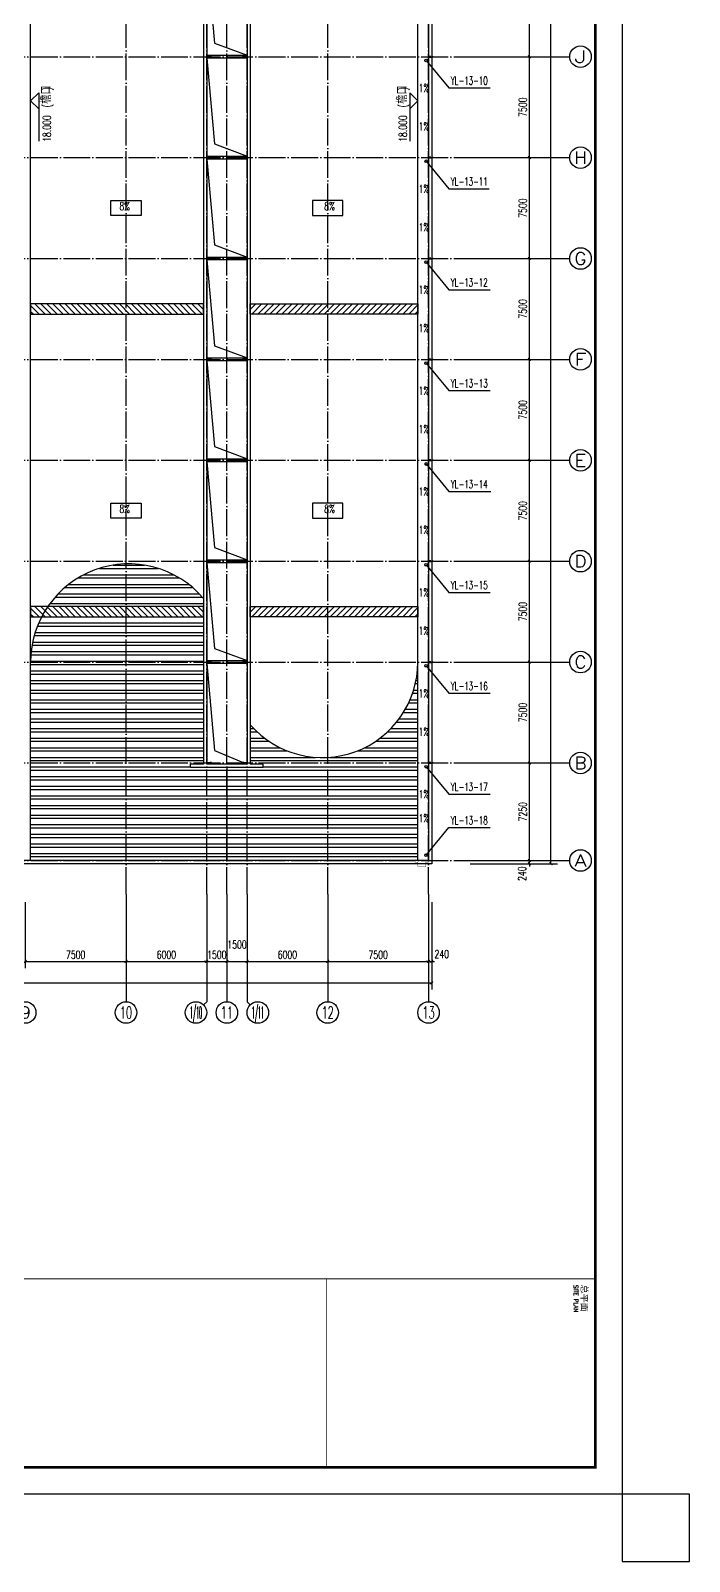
# Model space of a CAD drawing. Extents: x 14204718 to 16986381, y -1556765 to -15898.
# Drawn here: x 14924715 to 14973716, y -914194 to -800403 of the extents above; entities that cross this region are included whole.
import ezdxf
from ezdxf.enums import TextEntityAlignment as Align

# ---------------------------------------------------------------- set-up
doc = ezdxf.new("R2010")
doc.units = 0
doc.header["$LTSCALE"] = 1000
doc.header["$MEASUREMENT"] = 0
doc.linetypes.add('DASH', pattern=[0.35, 0.25, -0.1])
doc.linetypes.add('DOTE', pattern=[2.42, 2, -0.2, 0.02, -0.2])
for name, color, linetype in [('AXIS', 3, 'Continuous'), ('AXIS_TEXT', 7, 'Continuous'), ('COLUMN', 2, 'Continuous'), ('DIM_SYMB', 3, 'Continuous'), ('DIM_雨水', 3, 'Continuous'), ('DOTE', 8, 'DOTE'), ('PUB_DIM', 3, 'Continuous'), ('PUB_TEXT', 7, 'Continuous'), ('TK', 4, 'Continuous'), ('TWT_TEXT', 7, 'Continuous'), ('VPIPE-雨水', 4, 'Continuous'), ('WALL-PARAPET', 6, 'Continuous'), ('填充', 251, 'Continuous'), ('采光带', 4, 'Continuous')]:
    doc.layers.add(name, color=color, linetype=linetype)
doc.styles.add('_TCH_AXIS', font='COMPLEX', dxfattribs={"bigfont": 'GBCBIG'})
doc.styles.add('_TCH_DIM', font='SIMPLEX', dxfattribs={"bigfont": 'GBCBIG'})
doc.styles.add('_TCH_DIM_T3', font='SIMPLEX', dxfattribs={"width": 0.705882, "bigfont": 'GBCBIG'})
doc.styles.add('_TWT_SERIAL', font='COMPLEX', dxfattribs={"width": 0.8, "height": 3, "bigfont": 'HZTXT'})
doc.styles.add('COMPLEX', font='COMPLEX')
doc.styles.add('ROMANS', font='romans', dxfattribs={"width": 0.65, "height": 231.275})
doc.styles.add('图签宋体', font='', dxfattribs={"height": 300})
doc.styles.get('图签宋体').set_extended_font_data('NSimSun')
doc.dimstyles.new('_TCH_ARCH&&200', dxfattribs={"dimtxt": 595, "dimasz": 200, "dimexe": 500, "dimexo": 600, "dimgap": 200, "dimtad": 1, "dimdec": 0, "dimzin": 0, "dimdsep": 46, "dimtxsty": '_TCH_DIM_T3', "dimblk": 'ARCHTICK', "dimcen": 0.09, "dimclrt": 7, "dimazin": 2, "dimtfac": 1, "dimtdec": 0, "dimtix": 1, "dimtmove": 2, "dimatfit": 3, "dimfxl": 0, "dimtolj": 1, "dimtzin": 0, "dimarcsym": 0})

# ---------------------------------------------------------------- blocks, each defined once
blk = doc.blocks.new('A$C0FCD69EC')
at = {"layer": 'COLUMN'}
blk.add_hatch(color=256, dxfattribs=at).paths.add_polyline_path([(300, 180), (294, 180), (294, 94), (6, 94), (6, 180), (0, 180), (0, 0), (6, 0), (6, 86), (294, 86), (294, 0), (300, 0)])
blk.add_lwpolyline([(300, 0), (294, 0), (294, 86), (6, 86), (6, 0), (0, 0), (0, 180), (6, 180), (6, 94), (294, 94), (294, 180), (300, 180)], close=True, dxfattribs=at)
blk = doc.blocks.new('A$C22C4548D')
blk.add_line((0, 10), (300, 10))
blk.add_lwpolyline([(30, 20), (270, 20), (270, 0), (30, 0)], close=True)
blk = doc.blocks.new('GeYuanFrame_34788338', base_point=(20.09, 4.53))
at = {"layer": 'TK'}
blk.add_lwpolyline([(20.09, 4.53), (20.09, 598.53), (1071.09, 598.53), (1071.09, 4.53)], close=True, dxfattribs=at)
at = {"layer": 'TK', "const_width": 1}
blk.add_lwpolyline([(45.09, 588.53), (1061.09, 588.53), (1061.09, 14.53), (45.09, 14.53)], close=True, dxfattribs=at)
at = {"layer": 'TK'}
for points, const_width in [([(991.09, 588.53), (991.09, 14.53)], 0.4), ([(991.09, 488.5), (1061.09, 488.5)], 0.35)]:
    blk.add_lwpolyline(points, dxfattribs=dict(at, const_width=const_width))
at = {"layer": 'TK', "style": '图签宋体'}
blk.add_text('总平面', height=2.4, dxfattribs=at).set_placement((993.23, 583.28))
at = {"layer": 'TK', "style": 'ROMANS', "width": 0.76}
blk.add_text('SITE PLAN', height=1.697, dxfattribs=at).set_placement((993.35, 580.49))
blk = doc.blocks.new('_AXISO')
blk.add_circle((0, 0), 0.5)
at = {"layer": 'AXIS_TEXT', "style": 'COMPLEX', "width": 1.041667}
blk.add_attdef('A', text='', height=0.56, dxfattribs=at).set_placement((-0.25, -0.28), (0.25, -0.28), align=Align.FIT)
blk = doc.blocks.new('_ArchTick')
at = {"color": 0, "linetype": 'ByBlock', "const_width": 0.4}
blk.add_lwpolyline([(-0.5, -0.5), (0.5, 0.5)], dxfattribs=at)
blk = doc.blocks.new('*D269')
at = {"layer": 'AXIS', "color": 0, "lineweight": -2}
for p, q in [((14864076, -865194), (14864076, -871694)), ((14954556, -865194), (14954556, -871694)), ((14864076, -871194), (14954556, -871194))]:
    blk.add_line(p, q, dxfattribs=at)
at = {"layer": 'Defpoints', "color": 0}
for p in [(14864076, -864594), (14954556, -864594), (14954556, -871194)]:
    blk.add_point(p, dxfattribs=at)
at = {"layer": 'AXIS', "color": 0, "lineweight": -2, "xscale": 200, "yscale": 200, "zscale": 200, "rotation": 180}
blk.add_blockref('_ArchTick', (14864076, -871194), dxfattribs=at)
at = {"layer": 'AXIS', "color": 0, "lineweight": -2, "xscale": 200, "yscale": 200, "zscale": 200}
blk.add_blockref('_ArchTick', (14954556, -871194), dxfattribs=at)
at = {"layer": 'AXIS', "color": 7, "insert": (14909316, -870697), "char_height": 595, "attachment_point": 5, "style": '_TCH_DIM_T3'}
blk.add_mtext('\\A1;90480', dxfattribs=at)
blk = doc.blocks.new('*D283')
at = {"layer": 'AXIS', "color": 0, "lineweight": -2}
for p, q in [((14924316, -865194), (14924316, -870094)), ((14931816, -865194), (14931816, -870094)), ((14924316, -869594), (14931816, -869594))]:
    blk.add_line(p, q, dxfattribs=at)
at = {"layer": 'Defpoints', "color": 0}
for p in [(14924316, -864594), (14931816, -864594), (14931816, -869594)]:
    blk.add_point(p, dxfattribs=at)
at = {"layer": 'AXIS', "color": 0, "lineweight": -2, "xscale": 200, "yscale": 200, "zscale": 200, "rotation": 180}
blk.add_blockref('_ArchTick', (14924316, -869594), dxfattribs=at)
at = {"layer": 'AXIS', "color": 0, "lineweight": -2, "xscale": 200, "yscale": 200, "zscale": 200}
blk.add_blockref('_ArchTick', (14931816, -869594), dxfattribs=at)
at = {"layer": 'AXIS', "color": 7, "insert": (14928066, -869097), "char_height": 595, "attachment_point": 5, "style": '_TCH_DIM_T3'}
blk.add_mtext('\\A1;7500', dxfattribs=at)
blk = doc.blocks.new('*D284')
at = {"layer": 'AXIS', "color": 0, "lineweight": -2}
for p, q in [((14931816, -865194), (14931816, -870094)), ((14937816, -865194), (14937816, -870094)), ((14931816, -869594), (14937816, -869594))]:
    blk.add_line(p, q, dxfattribs=at)
at = {"layer": 'Defpoints', "color": 0}
for p in [(14931816, -864594), (14937816, -864594), (14937816, -869594)]:
    blk.add_point(p, dxfattribs=at)
at = {"layer": 'AXIS', "color": 0, "lineweight": -2, "xscale": 200, "yscale": 200, "zscale": 200, "rotation": 180}
blk.add_blockref('_ArchTick', (14931816, -869594), dxfattribs=at)
at = {"layer": 'AXIS', "color": 0, "lineweight": -2, "xscale": 200, "yscale": 200, "zscale": 200}
blk.add_blockref('_ArchTick', (14937816, -869594), dxfattribs=at)
at = {"layer": 'AXIS', "color": 7, "insert": (14934816, -869097), "char_height": 595, "attachment_point": 5, "style": '_TCH_DIM_T3'}
blk.add_mtext('\\A1;6000', dxfattribs=at)
blk = doc.blocks.new('*D285')
at = {"layer": 'AXIS', "color": 0, "lineweight": -2}
for p, q in [((14937816, -865194), (14937816, -870094)), ((14939316, -865194), (14939316, -870094)), ((14937816, -869594), (14937616, -869594)), ((14937816, -869594), (14939316, -869594)), ((14939316, -869594), (14939516, -869594))]:
    blk.add_line(p, q, dxfattribs=at)
at = {"layer": 'Defpoints', "color": 0}
for p in [(14937816, -864594), (14939316, -864594), (14939316, -869594)]:
    blk.add_point(p, dxfattribs=at)
at = {"layer": 'AXIS', "color": 0, "lineweight": -2, "xscale": 200, "yscale": 200, "zscale": 200}
blk.add_blockref('_ArchTick', (14937816, -869594), dxfattribs=at)
at = {"layer": 'AXIS', "color": 0, "lineweight": -2, "xscale": 200, "yscale": 200, "zscale": 200, "rotation": 180}
blk.add_blockref('_ArchTick', (14939316, -869594), dxfattribs=at)
at = {"layer": 'AXIS', "color": 7, "insert": (14938566, -869097), "char_height": 595, "attachment_point": 5, "style": '_TCH_DIM_T3'}
blk.add_mtext('\\A1;1500', dxfattribs=at)
blk = doc.blocks.new('*D286')
at = {"layer": 'AXIS', "color": 0, "lineweight": -2}
for p, q in [((14939316, -865194), (14939316, -870094)), ((14940816, -865194), (14940816, -870094)), ((14939316, -869594), (14940816, -869594))]:
    blk.add_line(p, q, dxfattribs=at)
at = {"layer": 'Defpoints', "color": 0}
for p in [(14939316, -864594), (14940816, -864594), (14940816, -869594)]:
    blk.add_point(p, dxfattribs=at)
at = {"layer": 'AXIS', "color": 0, "lineweight": -2, "xscale": 200, "yscale": 200, "zscale": 200, "rotation": 180}
blk.add_blockref('_ArchTick', (14939316, -869594), dxfattribs=at)
at = {"layer": 'AXIS', "color": 0, "lineweight": -2, "xscale": 200, "yscale": 200, "zscale": 200}
blk.add_blockref('_ArchTick', (14940816, -869594), dxfattribs=at)
at = {"layer": 'AXIS', "color": 7, "insert": (14940066, -868344), "char_height": 595, "attachment_point": 5, "style": '_TCH_DIM_T3'}
blk.add_mtext('\\A1;1500', dxfattribs=at)
blk = doc.blocks.new('*D287')
at = {"layer": 'AXIS', "color": 0, "lineweight": -2}
for p, q in [((14940816, -865194), (14940816, -870094)), ((14946816, -865194), (14946816, -870094)), ((14940816, -869594), (14946816, -869594))]:
    blk.add_line(p, q, dxfattribs=at)
at = {"layer": 'Defpoints', "color": 0}
for p in [(14940816, -864594), (14946816, -864594), (14946816, -869594)]:
    blk.add_point(p, dxfattribs=at)
at = {"layer": 'AXIS', "color": 0, "lineweight": -2, "xscale": 200, "yscale": 200, "zscale": 200, "rotation": 180}
blk.add_blockref('_ArchTick', (14940816, -869594), dxfattribs=at)
at = {"layer": 'AXIS', "color": 0, "lineweight": -2, "xscale": 200, "yscale": 200, "zscale": 200}
blk.add_blockref('_ArchTick', (14946816, -869594), dxfattribs=at)
at = {"layer": 'AXIS', "color": 7, "insert": (14943816, -869097), "char_height": 595, "attachment_point": 5, "style": '_TCH_DIM_T3'}
blk.add_mtext('\\A1;6000', dxfattribs=at)
blk = doc.blocks.new('*D288')
at = {"layer": 'AXIS', "color": 0, "lineweight": -2}
for p, q in [((14946816, -865194), (14946816, -870094)), ((14954316, -865194), (14954316, -870094)), ((14946816, -869594), (14954316, -869594))]:
    blk.add_line(p, q, dxfattribs=at)
at = {"layer": 'Defpoints', "color": 0}
for p in [(14946816, -864594), (14954316, -864594), (14954316, -869594)]:
    blk.add_point(p, dxfattribs=at)
at = {"layer": 'AXIS', "color": 0, "lineweight": -2, "xscale": 200, "yscale": 200, "zscale": 200, "rotation": 180}
blk.add_blockref('_ArchTick', (14946816, -869594), dxfattribs=at)
at = {"layer": 'AXIS', "color": 0, "lineweight": -2, "xscale": 200, "yscale": 200, "zscale": 200}
blk.add_blockref('_ArchTick', (14954316, -869594), dxfattribs=at)
at = {"layer": 'AXIS', "color": 7, "insert": (14950566, -869097), "char_height": 595, "attachment_point": 5, "style": '_TCH_DIM_T3'}
blk.add_mtext('\\A1;7500', dxfattribs=at)
blk = doc.blocks.new('*D289')
at = {"layer": 'AXIS', "color": 0, "lineweight": -2}
for p, q in [((14954316, -865194), (14954316, -870094)), ((14954556, -865194), (14954556, -870094)), ((14954316, -869594), (14954116, -869594)), ((14954316, -869594), (14954556, -869594)), ((14954556, -869594), (14954756, -869594))]:
    blk.add_line(p, q, dxfattribs=at)
at = {"layer": 'Defpoints', "color": 0}
for p in [(14954316, -864594), (14954556, -864594), (14954556, -869594)]:
    blk.add_point(p, dxfattribs=at)
at = {"layer": 'AXIS', "color": 0, "lineweight": -2, "xscale": 200, "yscale": 200, "zscale": 200}
blk.add_blockref('_ArchTick', (14954316, -869594), dxfattribs=at)
at = {"layer": 'AXIS', "color": 0, "lineweight": -2, "xscale": 200, "yscale": 200, "zscale": 200, "rotation": 180}
blk.add_blockref('_ArchTick', (14954556, -869594), dxfattribs=at)
at = {"layer": 'AXIS', "color": 7, "insert": (14955296, -869044), "char_height": 595, "attachment_point": 5, "style": '_TCH_DIM_T3'}
blk.add_mtext('\\A1;240', dxfattribs=at)
blk = doc.blocks.new('*D310')
at = {"layer": 'AXIS', "color": 0, "lineweight": -2}
for p, q in [((14957416, -734854), (14963916, -734854)), ((14963416, -862334), (14963416, -734854)), ((14957416, -862334), (14963916, -862334))]:
    blk.add_line(p, q, dxfattribs=at)
at = {"layer": 'Defpoints', "color": 0}
for p in [(14956816, -734854), (14963416, -734854), (14956816, -862334)]:
    blk.add_point(p, dxfattribs=at)
at = {"layer": 'AXIS', "color": 0, "lineweight": -2, "xscale": 200, "yscale": 200, "zscale": 200}
for p, rotation in [((14963416, -734854), 90), ((14963416, -862334), 270)]:
    blk.add_blockref('_ArchTick', p, dxfattribs=dict(at, rotation=rotation))
at = {"layer": 'AXIS', "color": 7, "insert": (14962919, -798594), "char_height": 595, "attachment_point": 5, "rotation": 90, "style": '_TCH_DIM_T3'}
blk.add_mtext('\\A1;127480', dxfattribs=at)
blk = doc.blocks.new('*D311')
at = {"layer": 'AXIS', "color": 0, "lineweight": -2}
for p, q in [((14957416, -862094), (14962316, -862094)), ((14957416, -862334), (14962316, -862334)), ((14961816, -862094), (14961816, -861894)), ((14961816, -862334), (14961816, -862094)), ((14961816, -862334), (14961816, -862534))]:
    blk.add_line(p, q, dxfattribs=at)
at = {"layer": 'Defpoints', "color": 0}
for p in [(14956816, -862094), (14956816, -862334), (14961816, -862094)]:
    blk.add_point(p, dxfattribs=at)
at = {"layer": 'AXIS', "color": 0, "lineweight": -2, "xscale": 200, "yscale": 200, "zscale": 200}
for p, rotation in [((14961816, -862094), 270), ((14961816, -862334), 90)]:
    blk.add_blockref('_ArchTick', p, dxfattribs=dict(at, rotation=rotation))
at = {"layer": 'AXIS', "color": 7, "insert": (14961266, -863074), "char_height": 595, "attachment_point": 5, "rotation": 90, "style": '_TCH_DIM_T3'}
blk.add_mtext('\\A1;240', dxfattribs=at)
blk = doc.blocks.new('*D312')
at = {"layer": 'AXIS', "color": 0, "lineweight": -2}
for p, q in [((14957416, -854844), (14962316, -854844)), ((14961816, -862094), (14961816, -854844)), ((14957416, -862094), (14962316, -862094))]:
    blk.add_line(p, q, dxfattribs=at)
at = {"layer": 'Defpoints', "color": 0}
for p in [(14956816, -854844), (14961816, -854844), (14956816, -862094)]:
    blk.add_point(p, dxfattribs=at)
at = {"layer": 'AXIS', "color": 0, "lineweight": -2, "xscale": 200, "yscale": 200, "zscale": 200}
for p, rotation in [((14961816, -854844), 90), ((14961816, -862094), 270)]:
    blk.add_blockref('_ArchTick', p, dxfattribs=dict(at, rotation=rotation))
at = {"layer": 'AXIS', "color": 7, "insert": (14961319, -858469), "char_height": 595, "attachment_point": 5, "rotation": 90, "style": '_TCH_DIM_T3'}
blk.add_mtext('\\A1;7250', dxfattribs=at)
blk = doc.blocks.new('*D313')
at = {"layer": 'AXIS', "color": 0, "lineweight": -2}
for p, q in [((14957416, -847344), (14962316, -847344)), ((14961816, -854844), (14961816, -847344)), ((14957416, -854844), (14962316, -854844))]:
    blk.add_line(p, q, dxfattribs=at)
at = {"layer": 'Defpoints', "color": 0}
for p in [(14956816, -847344), (14961816, -847344), (14956816, -854844)]:
    blk.add_point(p, dxfattribs=at)
at = {"layer": 'AXIS', "color": 0, "lineweight": -2, "xscale": 200, "yscale": 200, "zscale": 200}
for p, rotation in [((14961816, -847344), 90), ((14961816, -854844), 270)]:
    blk.add_blockref('_ArchTick', p, dxfattribs=dict(at, rotation=rotation))
at = {"layer": 'AXIS', "color": 7, "insert": (14961319, -851094), "char_height": 595, "attachment_point": 5, "rotation": 90, "style": '_TCH_DIM_T3'}
blk.add_mtext('\\A1;7500', dxfattribs=at)
blk = doc.blocks.new('*D314')
at = {"layer": 'AXIS', "color": 0, "lineweight": -2}
for p, q in [((14957416, -839844), (14962316, -839844)), ((14961816, -847344), (14961816, -839844)), ((14957416, -847344), (14962316, -847344))]:
    blk.add_line(p, q, dxfattribs=at)
at = {"layer": 'Defpoints', "color": 0}
for p in [(14956816, -839844), (14961816, -839844), (14956816, -847344)]:
    blk.add_point(p, dxfattribs=at)
at = {"layer": 'AXIS', "color": 0, "lineweight": -2, "xscale": 200, "yscale": 200, "zscale": 200}
for p, rotation in [((14961816, -839844), 90), ((14961816, -847344), 270)]:
    blk.add_blockref('_ArchTick', p, dxfattribs=dict(at, rotation=rotation))
at = {"layer": 'AXIS', "color": 7, "insert": (14961319, -843594), "char_height": 595, "attachment_point": 5, "rotation": 90, "style": '_TCH_DIM_T3'}
blk.add_mtext('\\A1;7500', dxfattribs=at)
blk = doc.blocks.new('*D315')
at = {"layer": 'AXIS', "color": 0, "lineweight": -2}
for p, q in [((14957416, -832344), (14962316, -832344)), ((14961816, -839844), (14961816, -832344)), ((14957416, -839844), (14962316, -839844))]:
    blk.add_line(p, q, dxfattribs=at)
at = {"layer": 'Defpoints', "color": 0}
for p in [(14956816, -832344), (14961816, -832344), (14956816, -839844)]:
    blk.add_point(p, dxfattribs=at)
at = {"layer": 'AXIS', "color": 0, "lineweight": -2, "xscale": 200, "yscale": 200, "zscale": 200}
for p, rotation in [((14961816, -832344), 90), ((14961816, -839844), 270)]:
    blk.add_blockref('_ArchTick', p, dxfattribs=dict(at, rotation=rotation))
at = {"layer": 'AXIS', "color": 7, "insert": (14961319, -836094), "char_height": 595, "attachment_point": 5, "rotation": 90, "style": '_TCH_DIM_T3'}
blk.add_mtext('\\A1;7500', dxfattribs=at)
blk = doc.blocks.new('*D316')
at = {"layer": 'AXIS', "color": 0, "lineweight": -2}
for p, q in [((14957416, -824844), (14962316, -824844)), ((14961816, -832344), (14961816, -824844)), ((14957416, -832344), (14962316, -832344))]:
    blk.add_line(p, q, dxfattribs=at)
at = {"layer": 'Defpoints', "color": 0}
for p in [(14956816, -824844), (14961816, -824844), (14956816, -832344)]:
    blk.add_point(p, dxfattribs=at)
at = {"layer": 'AXIS', "color": 0, "lineweight": -2, "xscale": 200, "yscale": 200, "zscale": 200}
for p, rotation in [((14961816, -824844), 90), ((14961816, -832344), 270)]:
    blk.add_blockref('_ArchTick', p, dxfattribs=dict(at, rotation=rotation))
at = {"layer": 'AXIS', "color": 7, "insert": (14961319, -828594), "char_height": 595, "attachment_point": 5, "rotation": 90, "style": '_TCH_DIM_T3'}
blk.add_mtext('\\A1;7500', dxfattribs=at)
blk = doc.blocks.new('*D317')
at = {"layer": 'AXIS', "color": 0, "lineweight": -2}
for p, q in [((14957416, -817344), (14962316, -817344)), ((14961816, -824844), (14961816, -817344)), ((14957416, -824844), (14962316, -824844))]:
    blk.add_line(p, q, dxfattribs=at)
at = {"layer": 'Defpoints', "color": 0}
for p in [(14956816, -817344), (14961816, -817344), (14956816, -824844)]:
    blk.add_point(p, dxfattribs=at)
at = {"layer": 'AXIS', "color": 0, "lineweight": -2, "xscale": 200, "yscale": 200, "zscale": 200}
for p, rotation in [((14961816, -817344), 90), ((14961816, -824844), 270)]:
    blk.add_blockref('_ArchTick', p, dxfattribs=dict(at, rotation=rotation))
at = {"layer": 'AXIS', "color": 7, "insert": (14961319, -821094), "char_height": 595, "attachment_point": 5, "rotation": 90, "style": '_TCH_DIM_T3'}
blk.add_mtext('\\A1;7500', dxfattribs=at)
blk = doc.blocks.new('*D318')
at = {"layer": 'AXIS', "color": 0, "lineweight": -2}
for p, q in [((14957416, -809844), (14962316, -809844)), ((14961816, -817344), (14961816, -809844)), ((14957416, -817344), (14962316, -817344))]:
    blk.add_line(p, q, dxfattribs=at)
at = {"layer": 'Defpoints', "color": 0}
for p in [(14956816, -809844), (14961816, -809844), (14956816, -817344)]:
    blk.add_point(p, dxfattribs=at)
at = {"layer": 'AXIS', "color": 0, "lineweight": -2, "xscale": 200, "yscale": 200, "zscale": 200}
for p, rotation in [((14961816, -809844), 90), ((14961816, -817344), 270)]:
    blk.add_blockref('_ArchTick', p, dxfattribs=dict(at, rotation=rotation))
at = {"layer": 'AXIS', "color": 7, "insert": (14961319, -813594), "char_height": 595, "attachment_point": 5, "rotation": 90, "style": '_TCH_DIM_T3'}
blk.add_mtext('\\A1;7500', dxfattribs=at)
blk = doc.blocks.new('*D319')
at = {"layer": 'AXIS', "color": 0, "lineweight": -2}
for p, q in [((14957416, -802344), (14962316, -802344)), ((14961816, -809844), (14961816, -802344)), ((14957416, -809844), (14962316, -809844))]:
    blk.add_line(p, q, dxfattribs=at)
at = {"layer": 'Defpoints', "color": 0}
for p in [(14956816, -802344), (14961816, -802344), (14956816, -809844)]:
    blk.add_point(p, dxfattribs=at)
at = {"layer": 'AXIS', "color": 0, "lineweight": -2, "xscale": 200, "yscale": 200, "zscale": 200}
for p, rotation in [((14961816, -802344), 90), ((14961816, -809844), 270)]:
    blk.add_blockref('_ArchTick', p, dxfattribs=dict(at, rotation=rotation))
at = {"layer": 'AXIS', "color": 7, "insert": (14961319, -806094), "char_height": 595, "attachment_point": 5, "rotation": 90, "style": '_TCH_DIM_T3'}
blk.add_mtext('\\A1;7500', dxfattribs=at)
blk = doc.blocks.new('*D320')
at = {"layer": 'AXIS', "color": 0, "lineweight": -2}
for p, q in [((14957416, -794844), (14962316, -794844)), ((14961816, -802344), (14961816, -794844)), ((14957416, -802344), (14962316, -802344))]:
    blk.add_line(p, q, dxfattribs=at)
at = {"layer": 'Defpoints', "color": 0}
for p in [(14956816, -794844), (14961816, -794844), (14956816, -802344)]:
    blk.add_point(p, dxfattribs=at)
at = {"layer": 'AXIS', "color": 0, "lineweight": -2, "xscale": 200, "yscale": 200, "zscale": 200}
for p, rotation in [((14961816, -794844), 90), ((14961816, -802344), 270)]:
    blk.add_blockref('_ArchTick', p, dxfattribs=dict(at, rotation=rotation))
at = {"layer": 'AXIS', "color": 7, "insert": (14961319, -798594), "char_height": 595, "attachment_point": 5, "rotation": 90, "style": '_TCH_DIM_T3'}
blk.add_mtext('\\A1;7500', dxfattribs=at)

msp = doc.modelspace()

# ---------------------------------------------------------------- hatches: boundary and pattern name
at = {"layer": '填充'}
h = msp.add_hatch(dxfattribs=at)
h.set_pattern_fill('ANSI32', color=250, scale=150, angle=315, style=0)
h.set_pattern_definition([(0, (462229.56, -96473.7), (2e-13, 714.375), []), (0, (462467.7, -96711.85), (2e-13, 714.375), [])])
h.paths.add_polyline_path([(14923916.4, -847344.1, -0.69767019), (14911056.4, -852074.4), (14911056.4, -854934.1), (14912016.4, -854934.1), (14912016.4, -855174.1), (14910816.4, -855174.1), (14909316.4, -855174.1), (14909316.4, -862094.1), (14923916.4, -862094.1)])
h.paths.add_polyline_path([(14939316.4, -855174.1), (14937816.4, -855174.1), (14936616.4, -855174.1), (14936616.4, -854934.1), (14937576.4, -854934.1), (14937576.4, -844004.1), (14925525.3, -844004.1, 0.11936718), (14924716.4, -847344.1), (14924716.4, -862094.1), (14939316.4, -862094.1)])
h.paths.add_polyline_path([(14926017.7, -843184.1), (14937576.4, -843184.1), (14937576.4, -842613.7, 0.49243316)])
h.paths.add_polyline_path([(14953516.4, -847344.1, -0.69384889), (14941056.4, -852000.3), (14941056.4, -854934.1), (14942016.4, -854934.1), (14942016.4, -855174.1), (14940816.4, -855174.1), (14939316.4, -855174.1), (14939316.4, -862094.1), (14953516.4, -862094.1)])
h.paths.add_polyline_path([(14877576.4, -844004.1), (14865951.1, -844004.1, 0.12305797), (14865116.4, -847344.1), (14865116.4, -862094.1), (14879316.4, -862094.1), (14879316.4, -855174.1), (14877816.4, -855174.1), (14876616.4, -855174.1), (14876616.4, -854934.1), (14877576.4, -854934.1)])
h.paths.add_polyline_path([(14866462.8, -843184.1), (14877576.4, -843184.1), (14877576.4, -842687.8, 0.48315797)])
h.paths.add_polyline_path([(14893916.4, -847344.1, -0.69767019), (14881056.4, -852074.4), (14881056.4, -854934.1), (14882016.4, -854934.1), (14882016.4, -855174.1), (14880816.4, -855174.1), (14879316.4, -855174.1), (14879316.4, -862094.1), (14893916.4, -862094.1)])
h.paths.add_polyline_path([(14909316.4, -855174.1), (14907816.4, -855174.1), (14906616.4, -855174.1), (14906616.4, -854934.1), (14907576.4, -854934.1), (14907576.4, -844004.1), (14895525.3, -844004.1, 0.11936718), (14894716.4, -847344.1), (14894716.4, -862094.1), (14909316.4, -862094.1)])
h.paths.add_polyline_path([(14896017.7, -843184.1), (14907576.4, -843184.1), (14907576.4, -842613.7, 0.49243316)])
at = {"layer": '采光带'}
h = msp.add_hatch(dxfattribs=at)
h.set_pattern_fill('ANSI31', color=8, scale=200, angle=-90, style=0)
h.set_pattern_definition([(315, (15158111.83, 8225504.77), (224.506403, 224.506403), [])])
h.paths.add_polyline_path([(14924716.4, -821474.1), (14937576.4, -821474.1), (14937576.4, -820714.1), (14924716.4, -820714.1)])
h = msp.add_hatch(dxfattribs=at)
h.set_pattern_fill('ANSI31', color=8, scale=200, angle=-90, style=0)
h.set_pattern_definition([(225, (14720521, 8225504.77), (-224.506403, 224.506403), [])])
h.paths.add_polyline_path([(14953516.4, -821474.1), (14941056.4, -821474.1), (14941056.4, -820714.1), (14953516.4, -820714.1)])
h = msp.add_hatch(dxfattribs=at)
h.set_pattern_fill('ANSI31', color=8, scale=200, angle=-90, style=0)
h.set_pattern_definition([(315, (15158111.83, 8203004.77), (224.506403, 224.506403), [])])
h.paths.add_polyline_path([(14924716.4, -843974.1), (14937576.4, -843974.1), (14937576.4, -843214.1), (14924716.4, -843214.1)])
h = msp.add_hatch(dxfattribs=at)
h.set_pattern_fill('ANSI31', color=8, scale=200, angle=-90, style=0)
h.set_pattern_definition([(225, (14720521, 8203004.77), (-224.506403, 224.506403), [])])
h.paths.add_polyline_path([(14953516.4, -843974.1), (14941056.4, -843974.1), (14941056.4, -843214.1), (14953516.4, -843214.1)])

# ---------------------------------------------------------------- linework, layer by layer
at = {"ltscale": 0.5}
for p, q in [((14924716.4, -862094.1), (14924716.4, -735094.1)), ((14953516.4, -862094.1), (14953516.4, -735094.1))]:
    msp.add_line(p, q, dxfattribs=at)
for points in [[(14864076.4, -734854.1), (14954556.4, -734854.1), (14954556.4, -862334.1), (14864076.4, -862334.1)], [(14864316.4, -735094.1), (14954316.4, -735094.1), (14954316.4, -862094.1), (14864316.4, -862094.1)], [(14940816.4, -802454.1), (14937816.4, -802454.1), (14937816.4, -802234.1), (14940816.4, -802234.1)], [(14940816.4, -809954.1), (14937816.4, -809954.1), (14937816.4, -809734.1), (14940816.4, -809734.1)], [(14930687.9, -814148), (14930687.9, -813040.1), (14932944.9, -813040.1), (14932944.9, -814148)], [(14947944.9, -814148), (14947944.9, -813040.1), (14945687.9, -813040.1), (14945687.9, -814148)], [(14940816.4, -817454.1), (14937816.4, -817454.1), (14937816.4, -817234.1), (14940816.4, -817234.1)], [(14940816.4, -824954.1), (14937816.4, -824954.1), (14937816.4, -824734.1), (14940816.4, -824734.1)], [(14940816.4, -832454.1), (14937816.4, -832454.1), (14937816.4, -832234.1), (14940816.4, -832234.1)], [(14930687.9, -836648), (14930687.9, -835540.1), (14932944.9, -835540.1), (14932944.9, -836648)], [(14947944.9, -836648), (14947944.9, -835540.1), (14945687.9, -835540.1), (14945687.9, -836648)], [(14940816.4, -839954.1), (14937816.4, -839954.1), (14937816.4, -839734.1), (14940816.4, -839734.1)], [(14940816.4, -847454.1), (14937816.4, -847454.1), (14937816.4, -847234.1), (14940816.4, -847234.1)]]:
    msp.add_lwpolyline(points, close=True)
for points in [[(14937816.4, -794954.1), (14938387.1, -801328.1), (14940816.4, -802234.1)], [(14937816.4, -802454.1), (14938387.1, -808828.1), (14940816.4, -809734.1)], [(14937816.4, -809954.1), (14938387.1, -816328.1), (14940816.4, -817234.1)], [(14937816.4, -817454.1), (14938387.1, -823828.1), (14940816.4, -824734.1)], [(14937816.4, -824954.1), (14938387.1, -831328.1), (14940816.4, -832234.1)], [(14937816.4, -832454.1), (14938387.1, -838828.1), (14940816.4, -839734.1)], [(14937816.4, -839954.1), (14938387.1, -846328.1), (14940816.4, -847234.1)], [(14937816.4, -847454.1), (14938387.1, -853928.1), (14940816.4, -854934.1)]]:
    msp.add_lwpolyline(points)
at = {"linetype": 'DASH', "ltscale": 0.3}
for points in [[(14954316.4, -802394.1), (14954316.4, -802294.1), (14954616.4, -802294.1), (14954616.4, -802394.1)], [(14954316.4, -809894.1), (14954316.4, -809794.1), (14954616.4, -809794.1), (14954616.4, -809894.1)], [(14954316.4, -817394.1), (14954316.4, -817294.1), (14954616.4, -817294.1), (14954616.4, -817394.1)], [(14954316.4, -824894.1), (14954316.4, -824794.1), (14954616.4, -824794.1), (14954616.4, -824894.1)], [(14954316.4, -832394.1), (14954316.4, -832294.1), (14954616.4, -832294.1), (14954616.4, -832394.1)], [(14954316.4, -839894.1), (14954316.4, -839794.1), (14954616.4, -839794.1), (14954616.4, -839894.1)], [(14954316.4, -847394.1), (14954316.4, -847294.1), (14954616.4, -847294.1), (14954616.4, -847394.1)], [(14954316.4, -854894.1), (14954316.4, -854794.1), (14954616.4, -854794.1), (14954616.4, -854894.1)]]:
    msp.add_lwpolyline(points, close=True, dxfattribs=at)
at = {"ltscale": 0.5, "const_width": 100}
msp.add_lwpolyline([(14939316.4, -862094.1), (14939316.4, -855174.1)], dxfattribs=at)
at = {"const_width": 30}
msp.add_lwpolyline([(14953316.4, -862214.1), (14953516.4, -862214.1), (14953516.4, -862534.1), (14954116.4, -862534.1), (14954116.4, -862214.1), (14954316.4, -862214.1)], dxfattribs=at)
at = {"ltscale": 0.5}
msp.add_lwpolyline([(14968716.4, -909194.1), (14968716.4, -914194.1), (14973716.4, -914194.1), (14973716.4, -909194.1)], close=True, dxfattribs=at)
for centre, radius, start, end in [((14932016.4, -847344.1), 7300, 40.39067, 180), ((14946416.4, -847344.1), 7100, 220.980783, 0)]:
    msp.add_arc(centre, radius, start, end, dxfattribs=at)
at = {"layer": 'AXIS'}
for p, q in [((14956816.4, -802344.1), (14964816.4, -802344.1)), ((14956816.4, -809844.1), (14964816.4, -809844.1)), ((14956816.4, -817344.1), (14964816.4, -817344.1)), ((14956816.4, -824844.1), (14964816.4, -824844.1)), ((14956816.4, -832344.1), (14964816.4, -832344.1)), ((14956816.4, -839844.1), (14964816.4, -839844.1)), ((14956816.4, -847344.1), (14964816.4, -847344.1)), ((14956816.4, -854844.1), (14964816.4, -854844.1)), ((14956816.4, -862094.1), (14964816.4, -862094.1)), ((14931816.4, -864594.1), (14931816.4, -872594.1)), ((14937816.4, -864594.1), (14937816.4, -872594.1)), ((14939316.4, -864594.1), (14939316.4, -872594.1)), ((14940816.4, -864594.1), (14940816.4, -872594.1)), ((14946816.4, -864594.1), (14946816.4, -872594.1)), ((14954316.4, -864594.1), (14954316.4, -872594.1)), ((14937582.1, -872828.4), (14937816.4, -872594.1)), ((14941050.7, -872828.4), (14940816.4, -872594.1))]:
    msp.add_line(p, q, dxfattribs=at)
at = {"layer": 'DIM_SYMB'}
for points in [[(14953916.4, -800526.5, 0, 0, 0), (14953916.4, -801441.4, 160, 0, 0), (14953916.4, -802041.4, 0, 0, 0)], [(14953916.4, -804161.7, 0, 0, 0), (14953916.4, -803246.8, 160, 0, 0), (14953916.4, -802646.8, 0, 0, 0)], [(14953916.4, -808026.5, 0, 0, 0), (14953916.4, -808941.4, 160, 0, 0), (14953916.4, -809541.4, 0, 0, 0)], [(14953916.4, -811661.7, 0, 0, 0), (14953916.4, -810746.8, 160, 0, 0), (14953916.4, -810146.8, 0, 0, 0)], [(14953916.4, -815526.5, 0, 0, 0), (14953916.4, -816441.4, 160, 0, 0), (14953916.4, -817041.4, 0, 0, 0)], [(14953916.4, -819161.7, 0, 0, 0), (14953916.4, -818246.8, 160, 0, 0), (14953916.4, -817646.8, 0, 0, 0)], [(14953916.4, -823026.5, 0, 0, 0), (14953916.4, -823941.4, 160, 0, 0), (14953916.4, -824541.4, 0, 0, 0)], [(14953916.4, -826661.7, 0, 0, 0), (14953916.4, -825746.8, 160, 0, 0), (14953916.4, -825146.8, 0, 0, 0)], [(14953916.4, -830526.5, 0, 0, 0), (14953916.4, -831441.4, 160, 0, 0), (14953916.4, -832041.4, 0, 0, 0)], [(14953916.4, -834161.7, 0, 0, 0), (14953916.4, -833246.8, 160, 0, 0), (14953916.4, -832646.8, 0, 0, 0)], [(14953916.4, -838026.5, 0, 0, 0), (14953916.4, -838941.4, 160, 0, 0), (14953916.4, -839541.4, 0, 0, 0)], [(14953916.4, -841661.7, 0, 0, 0), (14953916.4, -840746.8, 160, 0, 0), (14953916.4, -840146.8, 0, 0, 0)], [(14953916.4, -845526.5, 0, 0, 0), (14953916.4, -846441.4, 160, 0, 0), (14953916.4, -847041.4, 0, 0, 0)], [(14953916.4, -849161.7, 0, 0, 0), (14953916.4, -848246.8, 160, 0, 0), (14953916.4, -847646.8, 0, 0, 0)], [(14953916.4, -853026.5, 0, 0, 0), (14953916.4, -853941.4, 160, 0, 0), (14953916.4, -854541.4, 0, 0, 0)], [(14953916.4, -856661.7, 0, 0, 0), (14953916.4, -855746.8, 160, 0, 0), (14953916.4, -855146.8, 0, 0, 0)], [(14953916.4, -859458.3, 0, 0, 0), (14953916.4, -860373.2, 160, 0, 0), (14953916.4, -860973.2, 0, 0, 0)]]:
    msp.add_lwpolyline(points, format="xyseb", dxfattribs=at)
at = {"layer": 'DIM_雨水'}
for p, q in [((14954133.2, -802619.3), (14955815.7, -804663)), ((14955815.7, -804663), (14958903.9, -804663)), ((14954133.2, -810119.3), (14955815.7, -812163)), ((14955815.7, -812163), (14958812.1, -812163)), ((14954133.2, -817619.3), (14955815.7, -819663)), ((14955815.7, -819663), (14958903.9, -819663)), ((14954133.2, -825119.3), (14955815.7, -827163)), ((14955815.7, -827163), (14958903.9, -827163)), ((14954133.2, -832619.3), (14955815.7, -834663)), ((14955815.7, -834663), (14958940.6, -834663)), ((14954133.2, -840119.3), (14955815.7, -842163)), ((14955815.7, -842163), (14958903.9, -842163)), ((14954133.2, -847619.3), (14955815.7, -849663)), ((14955815.7, -849663), (14958903.9, -849663)), ((14954133.2, -855119.3), (14955815.7, -857163)), ((14955815.7, -857163), (14958903.9, -857163)), ((14954133.2, -861693.9), (14955815.7, -859650.2)), ((14955815.7, -859650.2), (14958903.9, -859650.2))]:
    msp.add_line(p, q, dxfattribs=at)
at = {"layer": 'DOTE'}
for p, q in [((14931816.4, -864594.1), (14931816.4, -732594.1)), ((14937816.4, -864594.1), (14937816.4, -732594.1)), ((14939316.4, -864594.1), (14939316.4, -732594.1)), ((14940816.4, -864594.1), (14940816.4, -732594.1)), ((14946816.4, -864594.1), (14946816.4, -732594.1)), ((14954316.4, -864594.1), (14954316.4, -732594.1)), ((14861816.4, -802344.1), (14956816.4, -802344.1)), ((14861816.4, -809844.1), (14956816.4, -809844.1)), ((14861816.4, -817344.1), (14956816.4, -817344.1)), ((14861816.4, -824844.1), (14956816.4, -824844.1)), ((14861816.4, -832344.1), (14956816.4, -832344.1)), ((14861816.4, -839844.1), (14956816.4, -839844.1)), ((14861816.4, -847344.1), (14956816.4, -847344.1)), ((14861816.4, -854844.1), (14956816.4, -854844.1)), ((14861816.4, -862094.1), (14956816.4, -862094.1))]:
    msp.add_line(p, q, dxfattribs=at)
at = {"layer": 'PUB_DIM'}
for p, q in [((14924716.4, -805618.5), (14925316.4, -805018.5)), ((14924716.4, -805618.5), (14925316.4, -806218.5)), ((14925316.4, -805018.5), (14925316.4, -808618.5)), ((14953516.4, -805618.5), (14952916.4, -805018.5)), ((14952916.4, -805018.5), (14952916.4, -808618.5)), ((14953516.4, -805618.5), (14952916.4, -806218.5))]:
    msp.add_line(p, q, dxfattribs=at)
for points in [[(14932438.7, -813956.8, 0, 0, 0), (14931563.7, -813956.8, 160, 0, 0), (14930963.7, -813956.8, 0, 0, 0)], [(14946194.1, -813956.8, 0, 0, 0), (14947069.1, -813956.8, 160, 0, 0), (14947669.1, -813956.8, 0, 0, 0)], [(14932438.7, -836456.8, 0, 0, 0), (14931563.7, -836456.8, 160, 0, 0), (14930963.7, -836456.8, 0, 0, 0)], [(14946194.1, -836456.8, 0, 0, 0), (14947069.1, -836456.8, 160, 0, 0), (14947669.1, -836456.8, 0, 0, 0)]]:
    msp.add_lwpolyline(points, format="xyseb", dxfattribs=at)
at = {"layer": 'VPIPE-雨水', "linetype": 'Continuous'}
for centre in [(14954133.2, -802619.3), (14954133.2, -810119.3), (14954133.2, -817619.3), (14954133.2, -825119.3), (14954133.2, -832619.3), (14954133.2, -840119.3), (14954133.2, -847619.3), (14954133.2, -855119.3), (14954133.2, -861693.9)]:
    msp.add_circle(centre, 100, dxfattribs=at)
at = {"layer": 'WALL-PARAPET'}
for p, q in [((14937576.4, -742254.1), (14937576.4, -854934.1)), ((14937816.4, -742254.1), (14937816.4, -854934.1)), ((14940816.4, -742254.1), (14940816.4, -854934.1)), ((14941056.4, -742254.1), (14941056.4, -854934.1)), ((14937576.4, -854934.1), (14936616.4, -854934.1)), ((14936616.4, -855174.1), (14936616.4, -854934.1)), ((14937816.4, -855174.1), (14936616.4, -855174.1)), ((14940816.4, -854934.1), (14937816.4, -854934.1)), ((14940816.4, -855174.1), (14937816.4, -855174.1)), ((14942016.4, -855174.1), (14940816.4, -855174.1)), ((14942016.4, -854934.1), (14941056.4, -854934.1)), ((14942016.4, -855174.1), (14942016.4, -854934.1))]:
    msp.add_line(p, q, dxfattribs=at)
at = {"layer": '采光带', "color": 8}
for points in [[(14924716.4, -821474.1), (14937576.4, -821474.1), (14937576.4, -820714.1), (14924716.4, -820714.1)], [(14953516.4, -821474.1), (14941056.4, -821474.1), (14941056.4, -820714.1), (14953516.4, -820714.1)], [(14924716.4, -843974.1), (14937576.4, -843974.1), (14937576.4, -843214.1), (14924716.4, -843214.1)], [(14953516.4, -843974.1), (14941056.4, -843974.1), (14941056.4, -843214.1), (14953516.4, -843214.1)]]:
    msp.add_lwpolyline(points, close=True, dxfattribs=at)

# ---------------------------------------------------------------- block references
at = {"xscale": 200, "yscale": 200, "zscale": 200, "rotation": 270}
msp.add_blockref('GeYuanFrame_34788338', (14849916.4, -698994.1), dxfattribs=at)
at = {"rotation": 90}
for p in [(14939326.4, -802498.2), (14939326.4, -809998.2), (14939326.4, -817498.2), (14939326.4, -824998.2), (14939326.4, -832498.2), (14939326.4, -839998.2), (14939326.4, -847498.2)]:
    msp.add_blockref('A$C22C4548D', p, dxfattribs=at)
at = {"layer": 'AXIS'}
ref = msp.add_blockref('_AXISO', (14965616.4, -802344.1), dxfattribs=dict(at, xscale=1600, yscale=1600, zscale=1600))
ref.add_attrib('A', 'J', dxfattribs={"layer": 'AXIS_TEXT', "ltscale": 0.5, "height": 905.1, "style": '_TCH_AXIS', "width": 1.909091}).set_placement((14965163.9, -802796.6), (14966069, -802796.6), align=Align.FIT)
ref = msp.add_blockref('_AXISO', (14965616.4, -809844.1), dxfattribs=dict(at, xscale=1600, yscale=1600, zscale=1600))
ref.add_attrib('A', 'H', dxfattribs={"layer": 'AXIS_TEXT', "ltscale": 0.5, "height": 905.1, "style": '_TCH_AXIS', "width": 1.05}).set_placement((14965163.9, -810296.6), (14966069, -810296.6), align=Align.FIT)
ref = msp.add_blockref('_AXISO', (14965616.4, -817344.1), dxfattribs=dict(at, xscale=1600, yscale=1600, zscale=1600))
ref.add_attrib('A', 'G', dxfattribs={"layer": 'AXIS_TEXT', "ltscale": 0.5, "height": 905.1, "style": '_TCH_AXIS', "width": 1.166667}).set_placement((14965163.9, -817796.6), (14966069, -817796.6), align=Align.FIT)
ref = msp.add_blockref('_AXISO', (14965616.4, -824844.1), dxfattribs=dict(at, xscale=1600, yscale=1600, zscale=1600))
ref.add_attrib('A', 'F', dxfattribs={"layer": 'AXIS_TEXT', "ltscale": 0.5, "height": 905.1, "style": '_TCH_AXIS', "width": 1.3125}).set_placement((14965163.9, -825296.6), (14966069, -825296.6), align=Align.FIT)
ref = msp.add_blockref('_AXISO', (14965616.4, -832344.1), dxfattribs=dict(at, xscale=1600, yscale=1600, zscale=1600))
ref.add_attrib('A', 'E', dxfattribs={"layer": 'AXIS_TEXT', "ltscale": 0.5, "height": 905.1, "style": '_TCH_AXIS', "width": 1.3125}).set_placement((14965163.9, -832796.6), (14966069, -832796.6), align=Align.FIT)
ref = msp.add_blockref('_AXISO', (14965616.4, -839844.1), dxfattribs=dict(at, xscale=1600, yscale=1600, zscale=1600))
ref.add_attrib('A', 'D', dxfattribs={"layer": 'AXIS_TEXT', "ltscale": 0.5, "height": 905.1, "style": '_TCH_AXIS', "width": 1.235294}).set_placement((14965163.9, -840296.6), (14966069, -840296.6), align=Align.FIT)
ref = msp.add_blockref('_AXISO', (14965616.4, -847344.1), dxfattribs=dict(at, xscale=1600, yscale=1600, zscale=1600))
ref.add_attrib('A', 'C', dxfattribs={"layer": 'AXIS_TEXT', "ltscale": 0.5, "height": 905.1, "style": '_TCH_AXIS', "width": 1.4}).set_placement((14965163.9, -847796.6), (14966069, -847796.6), align=Align.FIT)
ref = msp.add_blockref('_AXISO', (14965616.4, -854844.1), dxfattribs=dict(at, xscale=1600, yscale=1600, zscale=1600))
ref.add_attrib('A', 'B', dxfattribs={"layer": 'AXIS_TEXT', "ltscale": 0.5, "height": 905.1, "style": '_TCH_AXIS', "width": 1.235294}).set_placement((14965163.9, -855296.6), (14966069, -855296.6), align=Align.FIT)
ref = msp.add_blockref('_AXISO', (14965616.4, -862094.1), dxfattribs=dict(at, xscale=1600, yscale=1600, zscale=1600))
ref.add_attrib('A', 'A', dxfattribs={"layer": 'AXIS_TEXT', "ltscale": 0.5, "height": 905.1, "style": '_TCH_AXIS', "width": 1.166667}).set_placement((14965163.9, -862546.6), (14966069, -862546.6), align=Align.FIT)
ref = msp.add_blockref('_AXISO', (14924316.4, -873394.1), dxfattribs=dict(at, xscale=1600, yscale=1600, zscale=1600))
ref.add_attrib('A', '9', dxfattribs={"layer": 'AXIS_TEXT', "ltscale": 0.5, "height": 905.1, "style": '_TCH_AXIS', "width": 1.5}).set_placement((14923863.9, -873846.6), (14924769, -873846.6), align=Align.FIT)
ref = msp.add_blockref('_AXISO', (14931816.4, -873394.1), dxfattribs=dict(at, xscale=1600, yscale=1600, zscale=1600))
ref.add_attrib('A', '10', dxfattribs={"layer": 'AXIS_TEXT', "ltscale": 0.5, "height": 905.1, "style": '_TCH_AXIS', "width": 0.724138}).set_placement((14931363.9, -873846.6), (14932269, -873846.6), align=Align.FIT)
ref = msp.add_blockref('_AXISO', (14937016.4, -873394.1), dxfattribs=dict(at, xscale=1600, yscale=1600, zscale=1600))
ref.add_attrib('A', '1/10', dxfattribs={"layer": 'AXIS_TEXT', "ltscale": 0.5, "height": 905.1, "style": '_TCH_AXIS', "width": 0.318182}).set_placement((14936563.9, -873846.6), (14937469, -873846.6), align=Align.FIT)
ref = msp.add_blockref('_AXISO', (14939316.4, -873394.1), dxfattribs=dict(at, xscale=1600, yscale=1600, zscale=1600))
ref.add_attrib('A', '11', dxfattribs={"layer": 'AXIS_TEXT', "ltscale": 0.5, "height": 905.1, "style": '_TCH_AXIS', "width": 0.875}).set_placement((14938863.9, -873846.6), (14939769, -873846.6), align=Align.FIT)
ref = msp.add_blockref('_AXISO', (14941616.4, -873394.1), dxfattribs=dict(at, xscale=1600, yscale=1600, zscale=1600))
ref.add_attrib('A', '1/11', dxfattribs={"layer": 'AXIS_TEXT', "ltscale": 0.5, "height": 905.1, "style": '_TCH_AXIS', "width": 0.344262}).set_placement((14941163.9, -873846.6), (14942069, -873846.6), align=Align.FIT)
ref = msp.add_blockref('_AXISO', (14946816.4, -873394.1), dxfattribs=dict(at, xscale=1600, yscale=1600, zscale=1600))
ref.add_attrib('A', '12', dxfattribs={"layer": 'AXIS_TEXT', "ltscale": 0.5, "height": 905.1, "style": '_TCH_AXIS', "width": 0.724138}).set_placement((14946363.9, -873846.6), (14947269, -873846.6), align=Align.FIT)
ref = msp.add_blockref('_AXISO', (14954316.4, -873394.1), dxfattribs=dict(at, xscale=1600, yscale=1600, zscale=1600))
ref.add_attrib('A', '13', dxfattribs={"layer": 'AXIS_TEXT', "ltscale": 0.5, "height": 905.1, "style": '_TCH_AXIS', "width": 0.724138}).set_placement((14953863.9, -873846.6), (14954769, -873846.6), align=Align.FIT)
at = {"layer": 'COLUMN', "xscale": -1}
for p in [(14938116.4, -802434.1), (14940816.4, -802434.1), (14938116.4, -809934.1), (14940816.4, -809934.1), (14938116.4, -817434.1), (14940816.4, -817434.1), (14938116.4, -824934.1), (14940816.4, -824934.1), (14938116.4, -832434.1), (14940816.4, -832434.1), (14938116.4, -839934.1), (14940816.4, -839934.1), (14938116.4, -847434.1), (14940816.4, -847434.1), (14938116.4, -854934.1), (14940816.4, -854934.1)]:
    msp.add_blockref('A$C0FCD69EC', p, dxfattribs=at)

# ---------------------------------------------------------------- texts
at = {"layer": 'PUB_TEXT', "style": '_TCH_DIM', "width": 0.705882}
for s, p in [('1%%%', (14953576.4, -804966.7)), ('1%%%', (14953576.4, -807816.5)), ('1%%%', (14953576.4, -812466.7)), ('8%', (14931321.2, -813746.8)), ('8%', (14946551.6, -813746.8)), ('1%%%', (14953576.4, -815316.5)), ('1%%%', (14953576.4, -819966.7)), ('1%%%', (14953576.4, -822816.5)), ('1%%%', (14953576.4, -827466.7)), ('1%%%', (14953576.4, -830316.5)), ('1%%%', (14953576.4, -834966.7)), ('8%', (14931321.2, -836246.8)), ('8%', (14946551.6, -836246.8)), ('1%%%', (14953576.4, -837816.5)), ('1%%%', (14953576.4, -842466.7)), ('1%%%', (14953576.4, -845316.5)), ('1%%%', (14953576.4, -849966.7)), ('1%%%', (14953576.4, -852816.5)), ('1%%%', (14953576.4, -857466.7)), ('1%%%', (14953576.4, -859248.3))]:
    msp.add_text(s, height=595, dxfattribs=at).set_placement(p)
at = {"layer": 'PUB_TEXT', "style": '_TCH_DIM'}
for p in [(14926226.4, -805838.5), (14952706.4, -805838.5)]:
    msp.add_text('檐口', height=675.18, rotation=90, dxfattribs=at).set_placement(p)
at = {"layer": 'PUB_TEXT', "style": '_TCH_DIM', "width": 0.705882}
for s, p in [(')', (14926226.4, -804855.5)), (')', (14952706.4, -804855.5)), ('(', (14926226.4, -806118.5)), ('18.000', (14926226.4, -808678.5)), ('(', (14952706.4, -806118.5)), ('18.000', (14952706.4, -808678.5))]:
    msp.add_text(s, height=595, rotation=90, dxfattribs=at).set_placement(p)
at = {"layer": 'TWT_TEXT', "style": '_TWT_SERIAL', "width": 0.64}
for s, p in [('YL-13-10', (14955967.9, -804423)), ('YL-13-11', (14955967.5, -811923)), ('YL-13-12', (14955967.9, -819423)), ('YL-13-13', (14955967.9, -826923)), ('YL-13-14', (14955968.1, -834423)), ('YL-13-15', (14955967.9, -841923)), ('YL-13-16', (14955967.9, -849423)), ('YL-13-17', (14955967.9, -856923)), ('YL-13-18', (14955967.9, -859410.2))]:
    msp.add_text(s, height=600, dxfattribs=at).set_placement(p)

# ---------------------------------------------------------------- dimensions: what is measured, and where the dimension line sits
at = {"layer": 'AXIS'}
for p1, p2, distance, text, picture, middle in [((14956816.4, -862334.1), (14956816.4, -734854.1), -6600, '127480', '*D310', (14962918.9, -798594.1)), ((14956816.4, -802344.1), (14956816.4, -794844.1), -5000, '7500', '*D320', (14961318.9, -798594.1)), ((14956816.4, -809844.1), (14956816.4, -802344.1), -5000, '7500', '*D319', (14961318.9, -806094.1)), ((14956816.4, -817344.1), (14956816.4, -809844.1), -5000, '7500', '*D318', (14961318.9, -813594.1)), ((14956816.4, -824844.1), (14956816.4, -817344.1), -5000, '7500', '*D317', (14961318.9, -821094.1)), ((14956816.4, -832344.1), (14956816.4, -824844.1), -5000, '7500', '*D316', (14961318.9, -828594.1)), ((14956816.4, -839844.1), (14956816.4, -832344.1), -5000, '7500', '*D315', (14961318.9, -836094.1)), ((14956816.4, -847344.1), (14956816.4, -839844.1), -5000, '7500', '*D314', (14961318.9, -843594.1)), ((14956816.4, -854844.1), (14956816.4, -847344.1), -5000, '7500', '*D313', (14961318.9, -851094.1)), ((14956816.4, -862094.1), (14956816.4, -854844.1), -5000, '7250', '*D312', (14961318.9, -858469.1)), ((14864076.4, -864594.1), (14954556.4, -864594.1), -6600, '90480', '*D269', (14909316.4, -870696.6)), ((14924316.4, -864594.1), (14931816.4, -864594.1), -5000, '7500', '*D283', (14928066.4, -869096.6)), ((14931816.4, -864594.1), (14937816.4, -864594.1), -5000, '6000', '*D284', (14934816.4, -869096.6)), ((14937816.4, -864594.1), (14939316.4, -864594.1), -5000, '1500', '*D285', (14938566.4, -869096.6)), ((14940816.4, -864594.1), (14946816.4, -864594.1), -5000, '6000', '*D287', (14943816.4, -869096.6)), ((14946816.4, -864594.1), (14954316.4, -864594.1), -5000, '7500', '*D288', (14950566.4, -869096.6))]:
    dim = msp.add_aligned_dim(p1=p1, p2=p2, distance=distance, text=text, dimstyle='_TCH_ARCH&&200', dxfattribs=at)
    dim.commit()
    dim.dimension.update_dxf_attribs({"geometry": picture, "text_midpoint": middle})
for base, p1, p2, angle, text, picture, middle in [((14961816.4, -862094.1), (14956816.4, -862334.1), (14956816.4, -862094.1), 90, '240', '*D311', (14961266.4, -863074.1)), ((14940816.4, -869594.1), (14939316.4, -864594.1), (14940816.4, -864594.1), 0, '1500', '*D286', (14940066.4, -868344.1)), ((14954556.4, -869594.1), (14954316.4, -864594.1), (14954556.4, -864594.1), 0, '240', '*D289', (14955296.4, -869044.1))]:
    dim = msp.add_linear_dim(base=base, p1=p1, p2=p2, angle=angle, text=text, dimstyle='_TCH_ARCH&&200', dxfattribs=at)
    dim.commit()
    dim.dimension.update_dxf_attribs({"geometry": picture, "text_midpoint": middle, "dimtype": 161})

doc.saveas('drawing.dxf')
